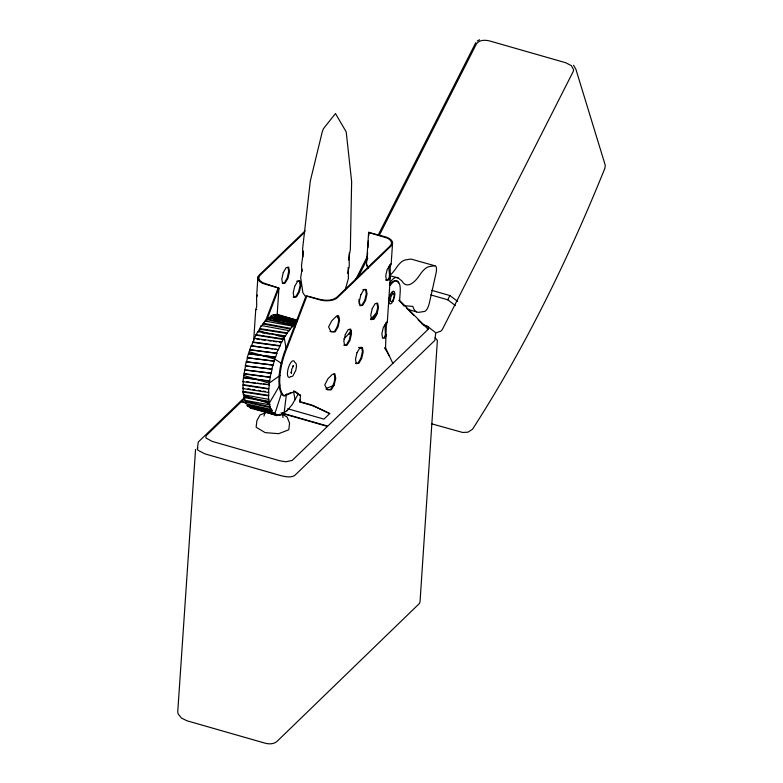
<?xml version="1.0" encoding="UTF-8"?>
<svg xmlns="http://www.w3.org/2000/svg" width="783" height="783" viewBox="0 0 783 783"><rect width="100%" height="100%" fill="white"/><g stroke="black" fill="none" stroke-linecap="round" stroke-linejoin="round"><path stroke-width="1.17" d="M242.916 388.554L243.317 381.311L242.926 381.693L269.313 384.805L268.442 392.44L242.916 388.554L243.307 388.055L242.916 391.989L243.396 394.73L268.432 399.31L268.823 398.743L269.391 404.782L244.345 400.201L243.767 394.113L243.396 394.73M268.432 399.31L268.833 391.999L268.442 392.44M349.228 252.978L349.228 266.308L347.691 273.306M294.222 324.837L292.382 326.893L292.431 326.11L265.055 321.04L265.036 321.774L266.915 318.798L268.706 317.516L296.023 323.555L294.222 324.837L266.915 318.798M288.712 330.592L285.149 336.494L285.061 335.897L257.744 331.63L257.861 332.178L261.336 325.522L288.712 330.592L288.731 331.297L292.431 326.11M435.681 333.519L434.819 340.409L294.574 475.604C290.473 477.943 285.413 476.641 281.077 475.702L204.989 453.886L197.942 450.235L197.365 448.962L198.226 442.072L244.678 397.294M253.663 340.908L255.728 309.814L256.824 309.402M255.728 309.814L256.716 306.319L256.56 297.325L257.901 277.104M277.172 314.756L278.944 288.124L262.814 282.741L260.357 281.019L259.026 279.061L258.958 277.045L260.142 275.176L304.734 232.189M287.694 408.726L323.976 419.13L329.741 413.561L312.671 405.672L299.82 401.992L300.584 395.102L299.458 395.18L294.261 391.099M300.29 399.487L299.82 401.992M299.458 395.18L300.261 395.415L295.054 391.334L284.425 396.022A35.636 12.606 -74 0 1 287.723 346.282L306.858 296.131L319.709 299.811A13.301 6.489 3.8 0 0 337.444 297.677L391.314 245.745A13.301 6.489 3.8 0 0 385.119 236.75L368.636 232.434L366.473 264.869L368.03 268.168M367.119 259.75L367.599 252.537M367.922 247.731L368.401 240.528M368.724 235.722L368.959 232.12M386.489 334.507L385.197 337.884L382.623 338.236L381.859 333.861L383.347 327.314L387.213 321.617L386.322 325.522L385.481 349.717L385.393 347.681L392.851 363.361M387.321 322.028L390.335 276.565L390.179 267.571L391.06 263.675L387.194 269.372L385.706 275.919L386.469 280.294L389.043 279.932L390.335 276.565M391.167 264.077L392.508 243.856M244.834 398.371L206.027 435.779L205.978 438.02L212.144 441.377L279.864 460.796L285.854 461.774L292.128 460.463L428.164 329.32L399.624 300.476L400.201 291.775A19.918 7.204 -73.7 0 0 390.218 285.443M268.706 317.516L268.618 318.319L272.288 314.962L297.06 321.441M242.926 381.693L244.736 369.84L271.172 373.129L272.093 369.116L245.304 365.896L246.244 361.805L273.003 365.093L274.295 361.149L247.174 357.714L248.485 353.691L275.587 357.214L276.879 353.27L249.806 349.678L251.118 345.665L278.454 349.678L281.469 342.005L254.338 338.344L252.938 342.357L280.04 346.086M268.931 385.109L270.262 377.152L245.441 373.824M282.262 321.353L282.36 320.541L295.122 324.191L294.721 327.431M284.092 413.013L286.451 394.035M303.403 251.118L301.484 265.633L301.984 271.486M281.038 412.866L283.201 413.649L283.319 412.827L281.41 414.931L279.795 415.156L277.525 414.432M302.013 269.323L300.682 277.662L302.884 292.744L305.83 297.021M348.484 260.064L350.344 249.464L351.645 181.636L346.203 131.887L335.476 113.555L323.487 128.627L322.332 131.544L310.303 181.039L302.6 248.788L302.943 257.049M296.737 320.061L275.508 314.512L273.903 314.737L273.717 315.588L296.101 321.451M279.795 415.156L279.981 414.305L276.585 415.607L253.809 408.423M244.736 369.84L245.656 365.818M246.567 361.795L247.477 357.772L274.295 361.149M243.895 373.892L269.9 377.308L271.172 373.129M245.304 365.896L271.76 369.126L273.003 365.093M275.293 315.373L275.508 314.512M276.585 415.607L276.82 414.745L275.538 413.913L275.273 414.765L251.059 408.286L251.304 407.424M276.879 315.148L277.113 314.286L296.943 320.316M345.195 289.867L348.425 278.337L348.151 267.59M263.979 416.096L265.183 411.848M251.059 408.286L249.748 407.444L250.012 406.602M248.485 353.691L249.806 349.678M274.011 361.012L275.322 356.999M281.684 392.782L274.618 414.344L261.855 410.684L262.129 409.842L274.246 413.091L273.962 413.923L275.273 414.765M274.246 413.091L248.436 406.602L248.73 405.77M265.535 320.952L278.141 287.89L265.29 284.209A13.301 6.489 3.8 0 1 259.095 275.215L305.145 230.819M266.337 321.177L278.944 288.124M248.436 406.602L247.125 405.76L247.438 404.948L272.053 410.439L271.721 411.222L272.65 413.081M256.56 297.325L257.421 295.074M389.865 264.693L388.828 267.189C388.593 270.742 391.784 280.118 385.696 280.069M386.019 322.635L384.982 325.131L385.422 334.801L384.159 337.688M195.554 449.491L177.731 711.943L178.152 713.939L181.46 718.07L186.961 720.781L264.703 743.067C268.843 744.281 273.962 744.359 277.26 741.168L419.355 603.556L420.031 601.755L437.384 340.399L435.123 337.747M197.365 448.962L197.835 447.866M260.788 347.251L251.353 345.949L252.938 342.357M257.744 331.63L254.338 338.344M276.644 352.986L278.249 349.326M298.548 393.369L292.362 404.371L286.784 411.095L286.842 410.321L283.201 413.649M272.053 410.439L271.143 408.628L270.801 409.372L246.205 403.911L244.707 399.487L244.345 400.201M270.801 409.372L269.871 407.522L269.763 404.116L267.375 403.676M355.237 280.353L367.344 256.472M378.355 234.763L475.8 42.654M357.782 277.769L367.716 258.184M379.315 235.331L476.456 43.828C479.372 39.659 485.303 39.874 489.727 40.961L565.825 62.777L571.326 65.625L573.596 69.618L573.185 71.566L442.375 329.447L440.956 331.101L435.73 332.941M430.719 294.907L447.749 299.791L449.902 295.553L457.585 301.338M269.391 404.782L269.763 404.116M279.267 342.171L281.626 342.494L285.061 335.897M279.874 385.167L269.156 403.411L244.002 395.454M261.336 325.522L261.385 326.178L265.055 321.04M370.574 319.513L376.887 312.3M371.377 319.738L376.897 313.425M360.934 348.318L358.937 347.339M280.06 375.409L269.176 383.161L244.022 375.576M292.47 366.229L293.586 365.602L291.697 369.322L291.433 373.393L290.806 372.228M477.248 40.99L479.587 39.776M291.384 376.652L292.901 375.977L295.827 370.202L296.463 366.64L296.248 363.889L295.25 362.686M284.689 395.327L291.07 392.508M326.305 388.368L333.969 385.412M266.328 412.533L260.034 414.97L256.893 420.637L256.129 427.215L265.153 432.627L278.679 433.684L288.8 429.779L289.563 423.192L287.155 417.094L282.467 414.285M403.216 305.673L412.847 306.398A34.941 12.088 -74.3 0 0 419.189 312.26L424.562 311.458A8.143 2.819 -74.3 0 0 429.338 303.138L436.043 273.169A8.143 2.819 -74.3 0 0 434.79 265.75L429.417 266.553A34.941 12.088 -74.3 0 0 419.913 274.794A42.478 14.691 -74.3 0 1 402.022 281.068L398.224 278.034L390.286 275.802M282.624 283.123L284.337 282.888L287.204 278.004L288.692 271.456L287.929 267.072M296.786 281.195L299.36 280.833L300.124 285.208L298.626 291.756L295.759 296.649L293.185 297.002M362.93 289.671L365.495 289.319L366.258 293.694L364.77 300.241L361.903 305.125L360.19 305.37M370.75 319.249L373.325 318.887L376.192 314.003L377.68 307.455L376.917 303.07M343.815 345.215L346.389 344.853L349.257 339.969L350.745 333.421L349.981 329.036M359.074 347.623L361.648 347.261L362.412 351.636L360.924 358.183L358.046 363.067L355.482 363.429M329.966 331.473L334.302 331.62C337.649 327.196 339.656 321.304 337.992 315.833M326.12 389.415L330.455 389.562C333.803 385.138 335.809 379.246 334.135 373.775M246.244 361.805L272.69 365.025M244.374 369.997L270.83 373.217M250.061 349.893L276.879 353.27M248.769 353.838L275.587 357.214M243.405 377.788L269.411 381.213M243.787 377.484L269.783 380.978M246.86 381.791L249.219 382.104M251.588 382.427L255.131 382.897M257.49 383.22L261.033 383.699M263.401 384.013L266.944 384.492M252.733 342.005L279.864 345.665M256.873 339.088L259.232 339.411M261.591 339.744L265.124 340.223M268.657 340.713L271.016 341.036M273.375 341.359L276.908 341.848M263.137 347.574L272.572 348.866M274.921 349.189L278.454 349.678M242.926 385.119L268.442 389.004M242.916 391.989L268.442 395.875M243.307 384.688L268.833 388.632M247.947 388.769L250.266 389.131M252.586 389.494L254.906 389.846M258.39 390.384L260.71 390.746M263.029 391.109L265.349 391.461M243.307 391.431L268.823 395.376M259.545 328.576L286.862 332.844M255.953 334.684L283.27 338.951M259.623 329.173L286.911 333.499M262.413 332.892L264.683 333.255M266.954 333.617L269.235 333.979M277.192 335.232L279.462 335.594M281.733 335.956L284.014 336.318M256.1 335.173L283.387 339.489M243.875 397.461L268.912 402.041M263.196 323.281L290.571 328.351M244.237 396.805L269.293 401.434M263.215 323.976L290.552 329.095M270.497 316.234L296.63 322.019M270.38 317.066L296.473 322.86M266.856 319.572L294.144 325.64M245.275 402.051L269.871 407.522M247.125 405.76L271.721 411.222M245.617 401.307L270.233 406.808M273.903 314.737L297.491 320.903M251.118 406.896L257.724 408.667M249.748 407.444L273.962 413.923M434.79 265.75L410.977 259.065L405.604 259.868A34.941 12.088 -74.3 0 0 396.1 268.109A42.478 14.691 -74.3 0 1 389.914 275.342M407.473 309.324L416.546 311.879M368.636 232.434L387.595 238.218L390.051 239.941L391.383 241.898L391.461 243.914L390.267 245.784L336.935 297.197C327.607 304.029 315.755 297.52 306.055 295.896L286.93 346.047A35.636 12.606 -74 0 0 283.622 395.797M431.736 290.336L449.902 295.553M399.624 300.476L398.831 300.251L403.862 305.341M427.371 329.085L428.164 329.32L428.663 328.273L428.223 327.069L422.057 323.722M296.483 320.541L292.999 319.542L296.317 320.57M269.499 317.692L279.942 320.687M271.407 333.764L284.16 337.424L286.118 348.592M258.742 330.68L270.341 333.998M249.415 351.861L274.667 359.006L281.782 363.576M431.776 423.857L462.684 432.47L467.931 432.187L472.521 429.231C525.471 347.075 568.272 258.752 604.907 168.247L605.269 165.272L575.896 69.276L573.528 65.224M301.269 401.992L311.34 404.88M242.524 401.669L246.048 402.677M282.369 413.091L326.902 425.864M241.34 401.738L245.999 403.069M282.066 413.414L327.441 426.422M251.686 406.847L257.49 408.511M392.41 292.813L393.144 293.028M394.035 293.85L394.779 294.065M392.41 300.887L393.144 301.103M279.541 315.471L291.844 319.21M278.043 315.5L281.537 316.567M283.867 317.272L287.361 318.338M271.124 412.944L276.82 414.745M265.662 411.427L271.358 413.228M277.113 314.286L278.425 315.128M447.749 299.791L455.432 305.576M426.862 325.836L435.094 332.246M329.741 413.561L312.456 405.202L312.671 405.672M406.387 307.885L413.933 315.52M418.132 319.758L424.014 325.699M337.189 316.058L338.589 317.967M336.759 316.234L339.538 320.032M384.717 347.662L389.386 356.069M366.806 264.556L368.353 267.855M409.255 309.422L409.94 311.644M293.517 390.971L295.054 399.79M282.369 413.189L283.015 417.593M359.025 299.341L359.172 303.912M290.708 376.574A8.623 3.054 -74 0 1 288.213 368.431A8.623 3.054 -74 0 1 294.692 362.177M389.425 285.208A19.918 7.204 -73.7 0 1 398.469 283.094M393.918 298.891A6.655 2.408 -73.7 0 1 388.994 302.561A6.655 2.408 -73.7 0 1 392.244 291.716A6.655 2.408 -73.7 0 1 394.24 297.785M390.482 295.7A5.168 1.869 -73.7 0 1 391.216 294.222M351.224 331.855A141.517 50.053 -74 0 1 349.218 334.263M351.303 330.7A141.517 50.053 -74 0 1 343.943 338.892M389.777 282.898A22.394 7.742 -74.3 0 1 398.224 278.034M283.27 272.543L281.782 279.091L282.546 283.475L285.11 283.113L287.987 278.229L289.475 271.672L288.712 267.297L286.138 267.659L283.27 272.543M294.692 286.304L293.204 292.852L293.968 297.227L296.542 296.874L299.409 291.981L300.897 285.433L300.134 281.058L297.569 281.42L294.692 286.304M339.528 320.433L338.041 326.981L335.173 331.865L331.023 331.777L328.606 326.922L331.747 320.854L336.201 316.42L338.765 316.058L339.528 320.433M345.323 334.507L343.835 341.055L344.598 345.44L347.163 345.078L350.04 340.194L351.528 333.636L350.764 329.261L348.19 329.623L345.323 334.507M335.682 378.375L334.194 384.923L331.326 389.817L327.177 389.719L324.759 384.874L327.901 378.796L332.344 374.362L334.918 374L335.682 378.375M360.836 294.79L359.348 301.338L360.111 305.713L362.676 305.35L365.553 300.466L367.041 293.919L366.278 289.544L363.704 289.896L360.836 294.79M356.989 352.732L355.492 359.28L356.255 363.655L358.829 363.292L361.697 358.408L363.195 351.861L362.431 347.486L359.857 347.848L356.989 352.732M372.258 308.541L370.77 315.089L371.534 319.474L374.108 319.112L376.975 314.228L378.463 307.67L377.7 303.295L375.126 303.657L372.258 308.541M392.772 300.388A4.179 1.507 -73.7 0 0 393.604 293.752A4.179 1.507 -73.7 0 0 390.482 298.94A4.179 1.507 -73.7 0 0 392.772 300.388"/></g></svg>
